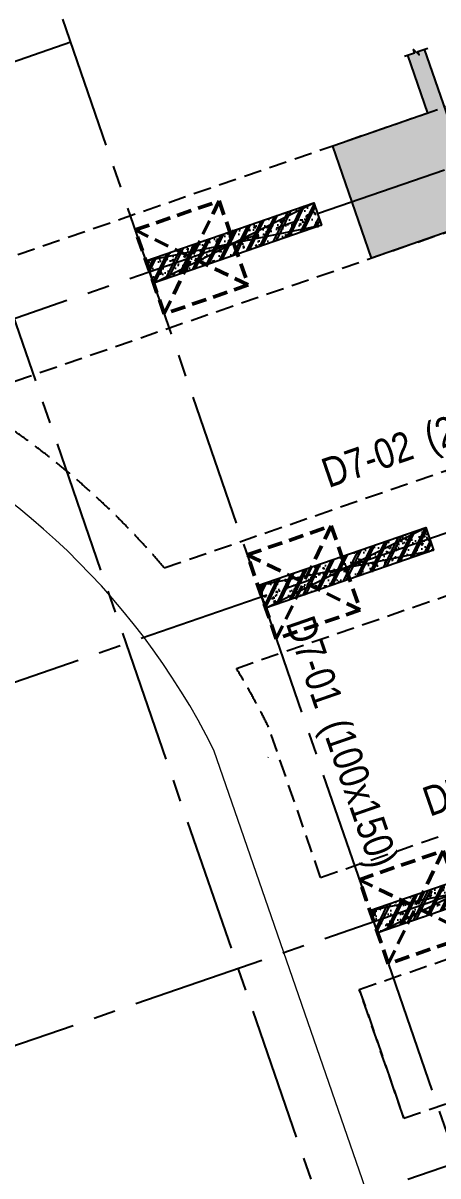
# Model space of a CAD drawing. Header units: millimetres. Extents: x -340714 to 2967022, y -655653 to 62.
# Drawn here: x 1742605 to 1749613, y -327190 to -307735 of the extents above; entities that cross this region are included whole.
import ezdxf
from ezdxf.enums import TextEntityAlignment as Align

# ---------------------------------------------------------------- set-up
doc = ezdxf.new("R2010")
doc.units = ezdxf.units.MM
doc.header["$LTSCALE"] = 100
for name, pattern in [('CENTER2', [1.125, 0.75, -0.125, 0.125, -0.125]), ('DASHED', [4.5, 3, -1.5]), ('HIDDEN', [0.375, 0.25, -0.125])]:
    doc.linetypes.add(name, pattern=pattern)
for name, color, linetype in [('ccu11-Khuat', 9, 'DASHED'), ('ccu11-Manh', 8, 'Continuous'), ('ccu11-Thay', 7, 'Continuous'), ('ccu12-Text', 31, 'Continuous'), ('ccu12-Truc', 13, 'CENTER2'), ('KC2-DIM', 251, 'Continuous'), ('ST_MBDV Cot vach 220805$0$AUDIT_I_220805193045-5', 6, 'Continuous')]:
    doc.layers.add(name, color=color, linetype=linetype)
for name, color, linetype, lineweight in [('ccu12-Tencaukien', 9, 'Continuous', 15), ('KT-Net cot vach', 6, 'Continuous', 50), ('TNG hungdh1', 3, 'Continuous', 13)]:
    doc.layers.add(name, color=color, linetype=linetype, lineweight=lineweight)
doc.styles.add('Arial Narrow', font='ARIALN.TTF')

# ---------------------------------------------------------------- blocks, each defined once
blk = doc.blocks.new('Grid-ST-flat-3')
at = {"layer": 'ccu12-Truc', "ltscale": 30}
for p, q in [((343189.8455156268, -39014.65546948351), (361219.3016763728, -91236.39007851167)), ((340897.6132794917, -39806.04435974167), (359986.9050177329, -95097.55833493307)), ((377595.9390357226, -60477.92775269795), (312746.7367284152, -82866.99351539748)), ((352142.8453968058, -64928.08572440384), (311408.718397793, -78991.46684835991)), ((377787.2916931124, -66547.80383867014), (314639.543147344, -88349.44587364572)), ((368131.1051668772, -76017.52440288517), (316532.349566273, -93831.89823189395)), ((369534.392683656, -80082.1011514843), (317935.6370837545, -97896.47498025041))]:
    blk.add_line(p, q, dxfattribs=at)
blk = doc.blocks.new('*U653')
h = blk.add_hatch()
h.set_pattern_fill('VATLIEU04', color=250, scale=40, style=0, pattern_type=2)
h.set_pattern_definition([(49.99999999999999, (-549.9999999999709, 3049.999999999996), (286.9040730403014, -25.10085399303804), [30, -330]), (355, (-549.9999999999709, 3049.999999999996), (-55.50053344520001, 300.8768534800047), [24, -264]), (100.4514, (-526.0913279999709, 3047.908263999996), (231.4037526856086, 275.7758168243814), [25.496076, -280.4568448]), (46.18420000000001, (-549.9999999999709, 3129.999999999996), (426.8964194502578, -66.20760573160723), [45, -495]), (96.6356, (-514.4253019999708, 3124.482677199996), (373.8650822194813, 389.6471483601767), [38.2441152, -420.6852]), (351.1842, (-549.9999999999709, 3129.999999999996), (373.8647780534509, 389.6474403701299), [36, -396]), (21, (-509.9999999999709, 3109.999999999996), (238.7628208473847, -161.0475562661355), [30, -330]), (326.0000000000001, (-509.9999999999709, 3109.999999999996), (97.32613276863269, 290.0600180187412), [24, -264]), (71.4514, (-490.1031067999709, 3096.579357599996), (336.089051432596, 129.012198683981), [25.496076, -280.4568448]), (37.50000000000001, (-549.9999999999709, 3049.999999999996), (4.863942126916267, 133.1575415325246), [0, -260.8, 0, -268, 0, -265]), (7.499999999999999, (-549.9999999999709, 3049.999999999996), (105.2278149768594, 157.7646847529441), [0, -152.8, 0, -254.8, 0, -101]), (327.5, (-639.1999999999709, 3049.999999999996), (213.5289744689636, -9.021948693751902), [0, -100, 0, -312, 0, -414]), (317.5, (-679.1999999999709, 3049.999999999996), (233.2744677369545, 40.04199293292709), [0, -130, 0, -207.2, 0, -294]), (45, (-549.9999999999709, 3049.999999999996), (-120.2081528017131, 120.2081528017131), []), (45, (-549.9999999999709, 3098.999999999996), (-120.2081528017131, 120.2081528017131), [])])
h.paths.add_polyline_path([(-475, -474.9999999999998), (-75, -475.0000000000038), (-74.9999999999709, 2524.999999999996), (-474.9999999999709, 2525)])
at = {"color": 6, "ltscale": 0.25}
blk.add_lwpolyline([(-475, -474.9999999999998), (-75, -475.0000000000038), (-74.9999999999709, 2524.999999999996), (-474.9999999999709, 2525)], close=True, dxfattribs=at)
at = {"layer": 'Defpoints', "linetype": 'ByBlock', "ltscale": 30}
for p, q in [((-75, -475.0000000000038), (-474.9999999999709, 2525)), ((-475, -474.9999999999998), (-74.9999999999709, 2524.999999999996))]:
    blk.add_line(p, q, dxfattribs=at)
blk = doc.blocks.new('MBCOTVACH-T7-PN')
at = {"layer": 'ST_MBDV Cot vach 220805$0$AUDIT_I_220805193045-5', "linetype": 'ByBlock', "xscale": -1, "rotation": 289.0471379532163}
for p in [(44871.55815047584, -10770.3458738929, 5.458523023382776e-05), (46764.52267025877, -16253.25616935927, 5.460117569354188e-05), (48657.32844023407, -21735.70875165747, 5.46011756935421e-05)]:
    blk.add_blockref('*U653', p, dxfattribs=at)
blk = doc.blocks.new('*U720')
at = {"layer": 'ccu12-Tencaukien', "color": 8, "ltscale": 10000}
blk.add_line((360.6565736538532, -155.3215232637356), (354.4065714950475, -155.3215232637356), dxfattribs=at)
at = {"layer": 'ccu12-Text', "color": 2, "style": 'Arial Narrow', "width": 0.8}
blk.add_attdef('SH', text='', height=300, dxfattribs=at).set_placement((275.6048113084853, 5.864471777974813), align=Align.BOTTOM_RIGHT)
at = {"layer": 'ccu12-Text', "color": 31, "style": 'Arial Narrow', "width": 0.8}
for tag, p in [('(', (507.5315725744504, -75.41116959831947)), ('KT', (632.605666770517, -75.41116959831947)), (')', (962.8971199221714, -75.41116959831947))]:
    blk.add_attdef(tag, text='', height=250, dxfattribs=at).set_placement(p, align=Align.BOTTOM_LEFT)
blk = doc.blocks.new('*U699')
at = {"layer": 'ccu12-Tencaukien', "color": 8, "ltscale": 10000}
blk.add_line((360.6565736538532, -155.3215232637356), (354.4065714950475, -155.3215232637356), dxfattribs=at)
at = {"layer": 'ccu12-Text', "color": 2, "style": 'Arial Narrow', "width": 0.8}
blk.add_attdef('SH', text='', height=300, dxfattribs=at).set_placement((275.6048113084853, 5.864471777974813), align=Align.BOTTOM_RIGHT)
at = {"layer": 'ccu12-Text', "color": 31, "style": 'Arial Narrow', "width": 0.8}
for tag, p in [('(', (507.5315725744504, -75.41116959831947)), ('KT', (632.605666770517, -75.41116959831947)), (')', (962.8971199221714, -75.41116959831947))]:
    blk.add_attdef(tag, text='', height=250, dxfattribs=at).set_placement(p, align=Align.BOTTOM_LEFT)
blk = doc.blocks.new('*U700')
at = {"layer": 'ccu12-Tencaukien', "color": 8, "ltscale": 10000}
blk.add_line((360.6565736538532, -155.3215232637356), (354.4065714950475, -155.3215232637356), dxfattribs=at)
at = {"layer": 'ccu12-Text', "color": 2, "style": 'Arial Narrow', "width": 0.8}
blk.add_attdef('SH', text='', height=300, dxfattribs=at).set_placement((275.6048113084853, 5.864471777974813), align=Align.BOTTOM_RIGHT)
at = {"layer": 'ccu12-Text', "color": 31, "style": 'Arial Narrow', "width": 0.8}
for tag, p in [('(', (507.5315725744504, -75.41116959831947)), ('KT', (632.605666770517, -75.41116959831947)), (')', (962.8971199221714, -75.41116959831947))]:
    blk.add_attdef(tag, text='', height=250, dxfattribs=at).set_placement(p, align=Align.BOTTOM_LEFT)
blk = doc.blocks.new('MBKC-T7-PN-1')
at = {"layer": 'ccu11-Khuat', "color": 4}
for p, q in [((41382.61610411759, -13324.56544174766), (52967.90356393298, -9324.253328648629)), ((44757.1844644465, -16179.51295758004), (54208.11695252685, -12916.49115748052)), ((45976.06006362429, -17874.53360443737), (54860.80882083718, -14806.99197087286)), ((47399.15616958076, -21403.30908638879), (56100.92337375553, -18398.94352537917)), ((48053.1998254885, -23293.34318261815), (56753.6152420654, -20289.44433877163)), ((48805.35002971487, -25466.88239308749), (57504.21089055529, -22463.52027397824)), ((48053.1998254885, -23293.34318261815), (48805.35002971487, -25466.88239308749))]:
    blk.add_line(p, q, dxfattribs=at)
for points in [[(61741.11327957036, -159.7905282559805), (62983.59542470751, -3750.714829533652), (38734.81579345115, -12122.83013798587)], [(48805.35002971464, -25466.88239308755), (48053.19982548826, -23293.34318261821)]]:
    blk.add_lwpolyline(points, dxfattribs=at)
for points in [[(44757.1844644465, -16179.51295757992, 0.08355779342992033), (41382.61610411759, -13324.56544174766)], [(47399.15616958076, -21403.30908638879), (46521.67178593623, -18867.58323840145, 0.02128003873263126), (45976.06006362429, -17874.53360443737)]]:
    blk.add_lwpolyline(points, format="xyb", dxfattribs=at)
at = {"layer": 'ccu11-Manh'}
for p, q in [((49211.32116061309, -8505.719821620034), (48872.72736730473, -7525.025459927041)), ((48257.06101422245, -10950.87162188254), (47604.40097889537, -9060.523867736803))]:
    blk.add_line(p, q, dxfattribs=at)
for points in [[(49211.32116061309, -8505.719821620034), (47604.40097889537, -9060.52386773692)], [(49863.96474276436, -10396.01992120908), (48257.06101422245, -10950.87162188254)]]:
    blk.add_lwpolyline(points, dxfattribs=at)
at = {"layer": 'TNG hungdh1'}
blk.add_lwpolyline([(30192.4833111777, 12092.81666385627, -0.1171192909661862), (42412.38115973352, 13531.41526730324), (57798.83130551083, 9101.551082909224, -0.2840117854119512), (60754.95443003206, 5748.563430855167), (65985.67426092131, -9368.852161337389, 0.3181294741100671), (69743.13967055595, -12060.84411257948), (99390.07933190977, -12228.73261059262, -0.3265251430417447), (102151.4752845741, -14244.61140803713), (105660.6106905597, -29755.25398645597, -0.4508631928773756), (101746.7365236948, -36141.34363147663), (55535.10669648787, -35879.15640553273, -0.3332430787464091), (50103.54295826657, -32276.25873273378), (45597.80633774912, -19255.7275120914, 0.3734653731247742), (30668.60945794685, -13100.7630154714), (11293.40635154722, -19805.52494251612), (11293.40635154722, -19805.52494251612, -0.3703335605766636), (6440.809495901223, -17879.2240648279), (-1057.025853287894, -3542.923806525883, -0.4584761371333171), (1179.397029460873, 2090.909823645256), (30192.4833111777, 12092.81666385673)], format="xyb", dxfattribs=at)
blk = doc.blocks.new('*U1064')
at = {"color": 6, "linetype": 'HIDDEN', "ltscale": 10}
for p, q in [((1025, -1025), (-475, 475)), ((1025, 475), (-475, -1025))]:
    blk.add_line(p, q, dxfattribs=at)
blk.add_lwpolyline([(-475, 475), (1025, 475), (1025, -1025), (-475, -1025)], close=True, dxfattribs=at)
blk = doc.blocks.new('MBDV-COTVACH-T7-PN')
at = {"layer": 'KT-Net cot vach', "rotation": 19.04713795399666}
for p in [(44871.77846938628, -10770.9840538142), (46764.58488781634, -16253.43641223467), (48657.39065854321, -21735.88899427338)]:
    blk.add_blockref('*U1064', p, dxfattribs=at)

msp = doc.modelspace()

# ---------------------------------------------------------------- hatches: boundary and pattern name
at = {"layer": 'Defpoints'}
h = msp.add_hatch(dxfattribs=at)
h.set_pattern_fill('BETONG', color=252, scale=30, pattern_type=2)
h.set_pattern_definition([(0, (0, 0), (0, 155.88457272), [3.75, -86.25]), (0, (0, 6.49519053), (0, 155.88457272), [3.75, -86.25]), (120, (0, 0), (-135.0000000336027, -77.94228635999997), [3.75, -86.24999999999999]), (120, (5.625, 3.24759528), (-135.0000000336027, -77.94228635999997), [3.75, -86.24999999999999]), (0, (45, 77.94228636), (0, 155.88457272), [3.75, -86.25]), (0, (45, 84.43747689), (0, 155.88457272), [3.75, -86.25]), (120, (45, 77.94228636), (-135.0000000336027, -77.94228635999997), [3.75, -86.24999999999999]), (120, (50.625, 81.18988164000001), (-135.0000000336027, -77.94228635999997), [3.75, -86.24999999999999]), (59.99999999999999, (3.75, 0), (-135.0000000336027, 77.94228636000001), [3.75, -86.25]), (59.99999999999999, (-1.875, 3.24759528), (-135.0000000336027, 77.94228636000001), [3.75, -86.25]), (59.99999999999999, (48.75, -77.94228636), (-135.0000000336027, 77.94228636000001), [3.75, -86.25]), (59.99999999999999, (43.125, -74.69469108), (-135.0000000336027, 77.94228636000001), [3.75, -86.25]), (45, (0, 0), (-31.81980515339464, 31.81980515339464), []), (49.99999999999999, (0, 0), (215.178054780226, -18.82564049477853), [22.5, -247.5]), (355, (0, 0), (-41.6254000839, 225.6576401100035), [18, -198]), (100.4514, (17.931504, -1.568802), (173.5528145142065, 206.8318626182861), [19.122057, -210.3426336]), (46.18420000000001, (0, 60), (320.1723145876933, -49.65570429870542), [33.75, -371.25]), (96.6356, (26.6810235, 55.86200789999999), (280.398811664611, 292.2353612701325), [28.6830864, -315.5139]), (351.1842, (0, 60), (280.3985835400882, 292.2355802775974), [27, -297]), (21, (30, 45), (179.0721156355385, -120.7856671996016), [22.5, -247.5]), (326.0000000000001, (30, 45), (72.99459957647451, 217.5450135140559), [18, -198]), (71.4514, (44.9226699, 34.9345182), (252.066788574447, 96.75914901298572), [19.122057, -210.3426336]), (37.50000000000001, (0, 0), (3.647956595187201, 99.86815614939344), [0, -195.6, 0, -201, 0, -198.75]), (7.499999999999999, (0, 0), (78.92086123264458, 118.3235135647081), [0, -114.6, 0, -191.1, 0, -75.75]), (327.5, (-66.9, 0), (160.1467308517227, -6.766461520313927), [0, -75, 0, -234, 0, -310.5]), (317.5, (-96.9, 0), (174.9558508027159, 30.03149469969532), [0, -97.5, 0, -155.4, 0, -220.5])])
h.paths.add_polyline_path([(1749388.022871365, -308176.5726288252), (1749274.593211479, -308215.7352673747), (1749294.174530753, -308272.4500973177), (1749198.297062261, -308178.6017567065), (1749217.878381536, -308235.3165866494), (1749104.448721649, -308274.4792251989), (1749443.042514958, -309255.173586892), (1747836.12233324, -309809.9776330088), (1748488.782368567, -311700.3253871545), (1750095.686097109, -311145.473686481), (1751335.903378086, -314737.607147775), (1749728.983196369, -315292.411193892), (1750381.693838859, -317182.9055253253), (1751988.614020577, -316628.1014792083), (1753228.764244437, -320220.0407179922), (1751621.84406272, -320774.8447641092), (1752274.55470521, -322665.3390955422), (1753881.474886928, -322110.5350494253), (1754632.092125725, -324284.6035303788), (1753025.171944008, -324839.4075764957), (1753678.868320144, -326732.756961531), (1755285.788501862, -326177.9529154141), (1755654.525975013, -327245.9546567665), (1755767.9556349, -327206.792018217), (1755748.374315625, -327150.077188274), (1755844.251784117, -327243.9255288853), (1755824.670464842, -327187.2106989423), (1755938.100124728, -327148.0480603928)])

# ---------------------------------------------------------------- linework, layer by layer
at = {"layer": 'Defpoints', "color": 252}
msp.add_line((1755938.100124728, -327148.048060393), (1749388.022871365, -308176.5726288252), dxfattribs=at)
msp.add_lwpolyline([(1749047.733891707, -308294.0605444736), (1749217.878381536, -308235.3165866494), (1749198.297062261, -308178.6017567065), (1749294.174530753, -308272.4500973177), (1749274.593211479, -308215.7352673747), (1749444.737701307, -308156.9913095506)], dxfattribs=at)

# ---------------------------------------------------------------- block references
msp.add_blockref('Grid-ST-flat-3', (1391269.138519133, -243129.7985158589))
at = {"layer": 'ccu11-Thay'}
msp.add_blockref('MBDV-COTVACH-T7-PN', (1700231.721354345, -300749.4537652719), dxfattribs=at)
at = {"layer": 'ccu12-Tencaukien', "extrusion": (4.388134669035146e-07, -9.799241008827418e-07, 0.9999999999994236)}
ref = msp.add_blockref('*U699', (1749516.807258206, -315381.0467759907, -0.06822563775787671), dxfattribs=dict(at, xscale=1.815893337873055, yscale=1.815893337873055, zscale=1.815893337873055, rotation=339.536933714468))
ref.add_attrib('KT', '(200x200)', dxfattribs={"color": 31, "extrusion": (4.388134669035146e-07, -9.799241008827418e-07, 0.9999999999994236), "height": 499.9999999999999, "rotation": 19.08810697951405, "style": 'Arial Narrow'}).set_placement((1749542.686070462, -315124.0563337266, 1.076547469692341), align=Align.BOTTOM_LEFT)
ref.add_attrib('SH', 'D7-02', dxfattribs={"color": 2, "extrusion": (4.388134669035146e-07, -9.799241008827418e-07, 0.9999999999994236), "height": 499.9999999999999, "rotation": 19.08810697951405, "style": 'Arial Narrow'}).set_placement((1749287.756538587, -315215.7541085931, 1.076758551863157), align=Align.BOTTOM_RIGHT)
at = {"layer": 'ccu12-Tencaukien', "extrusion": (-9.799241008827418e-07, -4.388134669035147e-07, 0.9999999999994236)}
ref = msp.add_blockref('*U720', (1747239.959533108, -319612.1009024236, 0.1523561872629102), dxfattribs=dict(at, xscale=1.815893337873053, yscale=1.815893337873053, zscale=1.815893337873053, rotation=249.5369337144434))
ref.add_attrib('KT', '(100x150)', dxfattribs={"color": 31, "extrusion": (-9.799241008827418e-07, -4.388134669035147e-07, 0.9999999999994236), "height": 499.9999999999999, "rotation": 289.0881069799134, "style": 'Arial Narrow'}).set_placement((1747496.949975373, -319637.9797146809, -1.572126006916685), align=Align.BOTTOM_LEFT)
ref.add_attrib('SH', 'D7-01', dxfattribs={"color": 2, "extrusion": (-9.799241008827418e-07, -4.388134669035147e-07, 0.9999999999994236), "height": 499.9999999999999, "rotation": 289.0881069799134, "style": 'Arial Narrow'}).set_placement((1747405.252200508, -319383.050182804, -1.571914924745873), align=Align.BOTTOM_RIGHT)
at = {"layer": 'ccu12-Tencaukien', "extrusion": (4.388134669035146e-07, -9.799241008827418e-07, 0.9999999999994236)}
ref = msp.add_blockref('*U700', (1751225.459465109, -320927.0800885896, -0.06822563775787649), dxfattribs=dict(at, xscale=1.815893337873055, yscale=1.815893337873055, zscale=1.815893337873055, rotation=339.536933714468))
ref.add_attrib('KT', '(200x200)', dxfattribs={"color": 31, "extrusion": (4.388134669035146e-07, -9.799241008827418e-07, 0.9999999999994236), "height": 499.9999999999999, "rotation": 19.08810697951405, "style": 'Arial Narrow'}).set_placement((1751251.338277366, -320670.0896463257, 1.082731940998304), align=Align.BOTTOM_LEFT)
ref.add_attrib('SH', 'D7-02', dxfattribs={"color": 2, "extrusion": (4.388134669035146e-07, -9.799241008827418e-07, 0.9999999999994236), "height": 499.9999999999999, "rotation": 19.08810697951405, "style": 'Arial Narrow'}).set_placement((1750996.40874549, -320761.7874211927, 1.082943023169119), align=Align.BOTTOM_RIGHT)
at = {"layer": 'Defpoints', "color": 252}
msp.add_blockref('MBKC-T7-PN-1', (1700231.721354345, -300749.4537652719), dxfattribs=at)
at = {"layer": 'KC2-DIM'}
msp.add_blockref('MBCOTVACH-T7-PN', (1700231.721354345, -300749.4537652719), dxfattribs=at)

doc.saveas('drawing.dxf')
